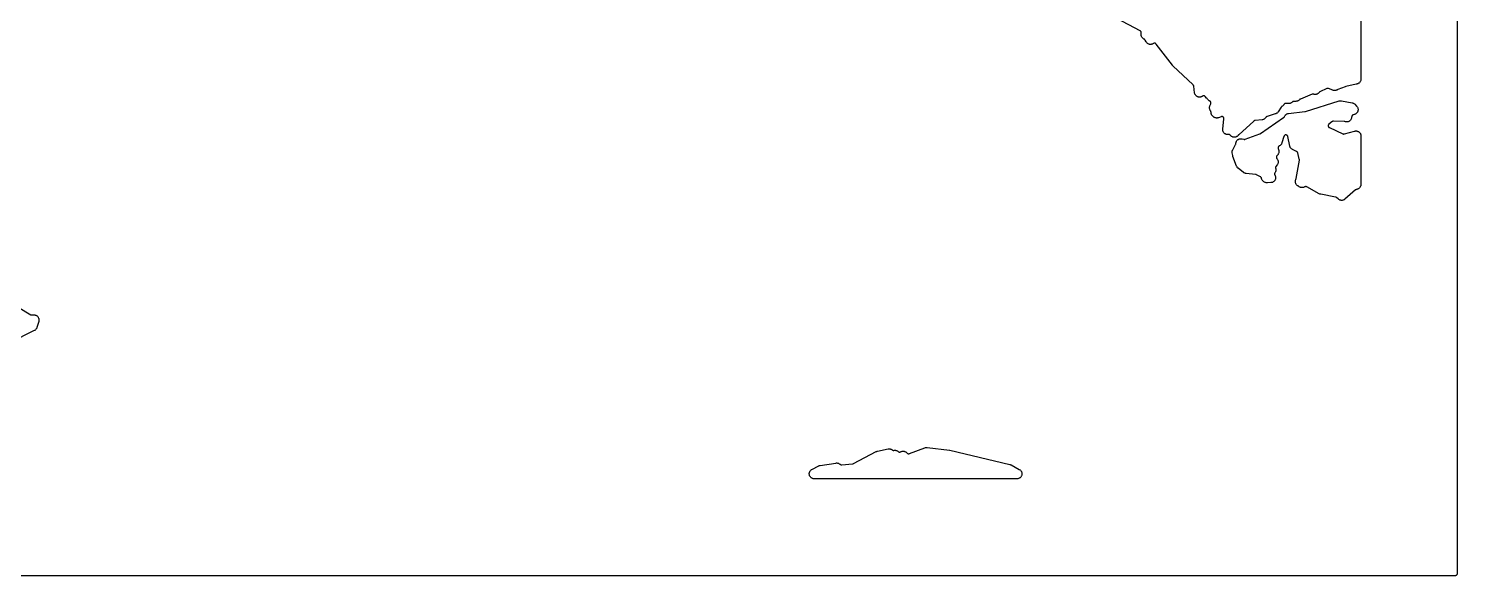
# Model space of a CAD drawing. Header units: metres. Extents: x 0 to 400, y 0 to 202.
# Drawn here: x 215.1 to 400.3, y -0.3 to 70.5 of the extents above; entities that cross this region are included whole.
import ezdxf

# ---------------------------------------------------------------- set-up
doc = ezdxf.new("R2010")
doc.units = ezdxf.units.M

msp = doc.modelspace()

# ---------------------------------------------------------------- linework, layer by layer
for points in [[(0.015, -0.2524), (399.985, -0.2524), (400.026, -0.2504), (400.047, -0.2474), (400.069, -0.2414), (400.097, -0.2314), (400.119, -0.2214), (400.14, -0.2084), (400.158, -0.1954), (400.177, -0.1774), (400.195, -0.1584), (400.208, -0.1404), (400.221, -0.1194), (400.231, -0.0974), (400.241, -0.0694), (400.247, -0.0474), (400.25, -0.0264), (400.252, 0.0146), (400.252, 202.1856)], [(387.748, 83.7196), (387.748, 64.0066), (387.745, 63.9426), (387.735, 63.8786), (387.719, 63.8156), (387.697, 63.7546), (387.669, 63.6966), (387.636, 63.6416), (387.597, 63.5906), (387.553, 63.5426), (387.504, 63.5006), (387.452, 63.4626), (387.396, 63.4306), (387.337, 63.4036), (387.276, 63.3826), (387.213, 63.3686), (387.15, 63.3576), (385.786, 63.0436), (385.711, 63.0206), (384.739, 62.6496), (384.701, 62.6336), (384.667, 62.6146), (384.653, 62.6066), (384.609, 62.5836), (384.548, 62.5586), (384.484, 62.5396), (384.419, 62.5276), (384.353, 62.5216), (384.287, 62.5236), (384.222, 62.5316), (384.157, 62.5456), (384.095, 62.5666), (383.561, 62.7776), (383.519, 62.7926), (383.491, 62.7986), (383.47, 62.8006), (383.442, 62.8016), (383.413, 62.7996), (383.393, 62.7956), (383.369, 62.7876), (383.328, 62.7706), (382.434, 62.3466), (382.397, 62.3266), (382.378, 62.3136), (382.359, 62.2986), (382.34, 62.2796), (382.314, 62.2476), (382.272, 62.2016), (382.226, 62.1606), (382.176, 62.1236), (382.123, 62.0916), (382.067, 62.0646), (382.008, 62.0436), (381.948, 62.0286), (381.887, 62.0186), (381.825, 62.0146), (381.763, 62.0166), (381.702, 62.0246), (381.641, 62.0386), (381.606, 62.0486), (381.565, 62.0576), (381.542, 62.0616), (381.522, 62.0616), (381.494, 62.0606), (381.472, 62.0576), (381.451, 62.0516), (381.412, 62.0386), (379.899, 61.4256), (379.865, 61.4096), (379.844, 61.3966), (379.823, 61.3816), (379.804, 61.3646), (379.771, 61.3286), (379.726, 61.2856), (379.678, 61.2466), (379.626, 61.2116), (379.571, 61.1826), (379.514, 61.1596), (379.454, 61.1416), (379.393, 61.1286), (379.331, 61.1226), (379.034, 61.1066), (378.995, 61.1026), (378.972, 61.0976), (378.945, 61.0896), (378.923, 61.0806), (378.902, 61.0686), (378.883, 61.0556), (378.863, 61.0396), (378.848, 61.0246), (378.801, 60.9816), (378.751, 60.9446), (378.696, 60.9116), (378.639, 60.8846), (378.58, 60.8626), (378.519, 60.8476), (378.456, 60.8376), (378.393, 60.8346), (378.33, 60.8376), (378.045, 60.8636), (378.004, 60.8656), (377.982, 60.8646), (377.96, 60.8616), (377.933, 60.8546), (377.908, 60.8466), (377.891, 60.8386), (377.87, 60.8256), (377.848, 60.8096), (377.831, 60.7956), (377.816, 60.7786), (377.8, 60.7586), (377.778, 60.7236), (377.775, 60.7186), (377.77, 60.7116), (377.742, 60.6686), (377.705, 60.6226), (377.664, 60.5806), (377.619, 60.5416), (377.571, 60.5076), (377.52, 60.4776), (377.518, 60.4766), (377.493, 60.4606), (377.473, 60.4456), (377.454, 60.4286), (377.439, 60.4106), (377.416, 60.3806), (377.01, 59.7596), (376.972, 59.7076), (376.929, 59.6596), (376.882, 59.6156), (376.83, 59.5776), (376.775, 59.5436), (376.717, 59.5166), (376.656, 59.4946), (375.593, 59.1716), (375.557, 59.1596), (375.539, 59.1516), (375.515, 59.1366), (375.495, 59.1226), (375.479, 59.1086), (375.462, 59.0906), (375.448, 59.0716), (375.429, 59.0426), (375.392, 58.9886), (375.349, 58.9396), (375.302, 58.8946), (375.25, 58.8556), (375.195, 58.8206), (375.137, 58.7926), (375.076, 58.7696), (375.013, 58.7526), (374.948, 58.7426), (374.035, 58.6476), (373.989, 58.6406), (373.963, 58.6336), (373.943, 58.6256), (373.917, 58.6126), (373.894, 58.5976), (373.862, 58.5716), (371.916, 56.8036), (371.888, 56.7746), (371.859, 56.7406), (371.853, 56.7326), (371.841, 56.7156), (371.799, 56.6676), (371.752, 56.6256), (371.701, 56.5876), (371.647, 56.5546), (371.589, 56.5276), (371.53, 56.5056), (371.468, 56.4906), (371.405, 56.4806), (371.342, 56.4776), (371.278, 56.4806), (371.216, 56.4896), (371.154, 56.5046), (371.094, 56.5256), (371.037, 56.5526), (370.982, 56.5856), (370.931, 56.6226), (370.884, 56.6656), (370.841, 56.7126), (370.807, 56.7526), (370.788, 56.7726), (370.77, 56.7866), (370.753, 56.7986), (370.729, 56.8106), (370.705, 56.8206), (370.682, 56.8276), (370.657, 56.8326), (370.632, 56.8346), (370.61, 56.8346), (370.558, 56.8286), (370.494, 56.8246), (370.429, 56.8266), (370.365, 56.8356), (370.302, 56.8506), (370.241, 56.8726), (370.183, 56.8996), (370.127, 56.9326), (370.075, 56.9706), (370.027, 57.0136), (369.984, 57.0616), (369.946, 57.1136), (369.912, 57.1686), (369.885, 57.2276), (369.864, 57.2886), (369.848, 57.3516), (369.84, 57.4156), (369.837, 57.4796), (369.841, 57.5446), (369.987, 58.8576), (369.989, 58.8986), (369.989, 58.9236), (369.985, 58.9466), (369.979, 58.9726), (369.971, 58.9966), (369.962, 59.0176), (369.95, 59.0376), (369.935, 59.0586), (369.919, 59.0776), (369.901, 59.0946), (369.884, 59.1076), (369.861, 59.1216), (369.838, 59.1336), (369.818, 59.1406), (369.793, 59.1476), (369.767, 59.1516), (369.743, 59.1536), (369.722, 59.1536), (369.698, 59.1506), (369.672, 59.1446), (369.633, 59.1326), (369.305, 59.0076), (369.244, 58.9876), (369.181, 58.9746), (369.118, 58.9666), (369.054, 58.9656), (368.99, 58.9716), (368.927, 58.9826), (368.866, 59.0006), (368.806, 59.0236), (368.75, 59.0536), (368.696, 59.0876), (368.592, 59.1626), (368.544, 59.2006), (368.5, 59.2436), (368.46, 59.2896), (368.425, 59.3396), (368.395, 59.3926), (368.369, 59.4476), (368.349, 59.5056), (368.335, 59.5646), (368.326, 59.6256), (368.323, 59.6866), (368.324, 59.6996), (368.324, 59.7066), (368.324, 59.7536), (368.322, 59.7766), (368.316, 59.8026), (368.31, 59.8226), (368.3, 59.8456), (368.289, 59.8686), (368.277, 59.8866), (368.274, 59.8906), (368.236, 59.9426), (368.203, 59.9976), (368.176, 60.0556), (368.154, 60.1166), (368.139, 60.1796), (368.13, 60.2426), (368.128, 60.3076), (368.132, 60.3716), (368.142, 60.4346), (368.159, 60.4976), (368.182, 60.5576), (368.294, 60.8176), (368.309, 60.8556), (368.314, 60.8766), (368.319, 60.9016), (368.32, 60.9266), (368.319, 60.9496), (368.316, 60.9756), (368.31, 61.0026), (368.302, 61.0246), (368.294, 61.0426), (368.28, 61.0666), (368.264, 61.0886), (368.25, 61.1056), (368.231, 61.1226), (368.212, 61.1376), (368.191, 61.1496), (368.144, 61.1726), (368.137, 61.1766), (368.103, 61.1916), (368.044, 61.2256), (367.99, 61.2656), (367.94, 61.3116), (367.894, 61.3626), (367.855, 61.4176), (367.821, 61.4766), (367.819, 61.4826), (367.802, 61.5096), (367.788, 61.5286), (367.761, 61.5566), (367.553, 61.7606), (367.524, 61.7866), (367.508, 61.7986), (367.485, 61.8126), (367.463, 61.8226), (367.442, 61.8296), (367.419, 61.8356), (367.395, 61.8396), (367.369, 61.8406), (367.348, 61.8406), (367.323, 61.8366), (367.299, 61.8316), (367.278, 61.8236), (367.254, 61.8136), (367.219, 61.7936), (367.182, 61.7706), (367.128, 61.7396), (367.071, 61.7146), (367.013, 61.6946), (366.952, 61.6806), (366.89, 61.6716), (366.828, 61.6696), (366.766, 61.6736), (366.705, 61.6826), (366.645, 61.6986), (366.586, 61.7196), (366.53, 61.7456), (366.477, 61.7776), (366.426, 61.8146), (366.38, 61.8556), (366.338, 61.9016), (366.3, 61.9516), (366.268, 62.0046), (366.24, 62.0596), (366.218, 62.1186), (366.202, 62.1786), (366.192, 62.2396), (366.09, 63.0746), (366.084, 63.1136), (366.078, 63.1346), (366.069, 63.1576), (366.057, 63.1816), (366.043, 63.2046), (366.03, 63.2206), (366.003, 63.2496), (363.382, 65.7426), (363.348, 65.7776), (363.316, 65.8156), (361.213, 68.5436), (361.186, 68.5746), (361.166, 68.5936), (361.149, 68.6076), (361.127, 68.6216), (361.104, 68.6326), (361.081, 68.6416), (361.057, 68.6486), (361.031, 68.6526), (361.008, 68.6546), (360.985, 68.6536), (360.958, 68.6506), (360.933, 68.6446), (360.909, 68.6366), (360.889, 68.6276), (360.864, 68.6136), (360.859, 68.6096), (360.805, 68.5766), (360.748, 68.5486), (360.689, 68.5256), (360.628, 68.5096), (360.565, 68.4986), (360.502, 68.4946), (360.439, 68.4966), (360.376, 68.5046), (360.314, 68.5186), (360.254, 68.5386), (360.197, 68.5646), (360.142, 68.5966), (360.09, 68.6326), (360.042, 68.6746), (359.999, 68.7206), (359.96, 68.7706), (359.926, 68.8236), (359.791, 69.0626), (359.768, 69.0976), (359.754, 69.1166), (359.737, 69.1346), (359.719, 69.1506), (359.697, 69.1656), (359.675, 69.1786), (359.637, 69.1956), (359.581, 69.2256), (359.527, 69.2596), (359.477, 69.2996), (359.432, 69.3446), (359.39, 69.3926), (359.354, 69.4456), (359.324, 69.5016), (359.299, 69.5596), (359.279, 69.6206), (359.266, 69.6836), (359.259, 69.7466), (359.258, 69.8106), (359.264, 69.8736), (359.276, 69.9366), (359.285, 69.9766), (359.289, 69.9986), (359.289, 70.0236), (359.288, 70.0486), (359.284, 70.0716), (359.278, 70.0966), (359.269, 70.1216), (359.26, 70.1396), (359.247, 70.1606), (359.23, 70.1836), (359.213, 70.2016), (359.197, 70.2166), (359.18, 70.2296), (359.145, 70.2496), (356.128, 71.8566)], [(213.751, 34.4646), (215.407, 33.5046), (215.445, 33.4856), (215.469, 33.4766), (215.495, 33.4696), (215.523, 33.4646), (215.55, 33.4636), (215.592, 33.4656), (215.731, 33.4806), (215.795, 33.4846), (215.859, 33.4816), (215.923, 33.4726), (215.985, 33.4576), (216.046, 33.4366), (216.104, 33.4096), (216.159, 33.3766), (216.211, 33.3386), (216.258, 33.2956), (216.302, 33.2486), (216.34, 33.1966), (216.373, 33.1416), (216.381, 33.1266), (216.408, 33.0696), (216.429, 33.0106), (216.444, 32.9496), (216.454, 32.8866), (216.457, 32.8236), (216.454, 32.7606), (216.445, 32.6986), (216.43, 32.6376), (216.194, 31.8416), (216.172, 31.7786), (216.144, 31.7186), (216.109, 31.6616), (216.069, 31.6086), (216.024, 31.5596), (215.973, 31.5156), (215.919, 31.4776), (215.861, 31.4446), (212.707, 29.8806)]]:
    msp.add_lwpolyline(points)
for points in [[(371.615, 55.9276), (371.646, 55.9836), (371.683, 56.0356), (371.725, 56.0846), (371.771, 56.1286), (371.821, 56.1676), (371.875, 56.2026), (371.932, 56.2306), (371.992, 56.2536), (372.054, 56.2706), (372.117, 56.2816), (372.181, 56.2866), (372.245, 56.2846), (372.308, 56.2766), (372.371, 56.2626), (372.566, 56.2076), (372.607, 56.1986), (372.634, 56.1956), (372.662, 56.1946), (372.685, 56.1966), (372.712, 56.2026), (372.756, 56.2156), (374.662, 56.9176), (374.693, 56.9306), (374.712, 56.9406), (374.741, 56.9596), (377.738, 59.0226), (377.771, 59.0476), (377.788, 59.0636), (377.803, 59.0796), (377.814, 59.0936), (377.827, 59.1156), (377.843, 59.1476), (377.858, 59.1816), (377.885, 59.2376), (377.917, 59.2906), (377.955, 59.3406), (377.997, 59.3866), (378.043, 59.4286), (378.093, 59.4656), (378.146, 59.4976), (378.202, 59.5246), (378.261, 59.5456), (378.321, 59.5616), (378.382, 59.5716), (380.498, 59.8066), (380.537, 59.8136), (380.573, 59.8226), (384.931, 61.1736), (384.991, 61.1886), (385.053, 61.1986), (385.115, 61.2026), (385.177, 61.2006), (385.239, 61.1926), (386.6, 60.9456), (386.664, 60.9306), (386.726, 60.9086), (386.785, 60.8816), (386.842, 60.8476), (386.895, 60.8086), (386.943, 60.7646), (387.191, 60.5156), (387.234, 60.4686), (387.271, 60.4176), (387.304, 60.3636), (387.331, 60.3066), (387.352, 60.2466), (387.367, 60.1856), (387.377, 60.1226), (387.38, 60.0596), (387.377, 59.9966), (387.368, 59.9336), (387.353, 59.8726), (387.332, 59.8126), (387.305, 59.7556), (387.296, 59.7386), (387.264, 59.6846), (387.227, 59.6346), (387.186, 59.5876), (387.14, 59.5456), (387.091, 59.5076), (387.038, 59.4756), (386.982, 59.4476), (386.924, 59.4256), (386.864, 59.4086), (386.786, 59.3916), (386.747, 59.3816), (386.728, 59.3746), (386.704, 59.3626), (386.685, 59.3516), (386.667, 59.3376), (386.648, 59.3196), (386.631, 59.3016), (386.618, 59.2836), (386.605, 59.2626), (386.595, 59.2416), (386.588, 59.2226), (386.577, 59.1816), (386.548, 59.0486), (386.538, 58.9926), (386.525, 58.9306), (386.505, 58.8706), (386.479, 58.8126), (386.448, 58.7576), (386.412, 58.7066), (386.371, 58.6586), (386.325, 58.6146), (386.275, 58.5756), (386.222, 58.5416), (386.166, 58.5126), (386.107, 58.4896), (386.046, 58.4726), (385.984, 58.4606), (385.921, 58.4556), (385.857, 58.4566), (385.795, 58.4646), (385.733, 58.4776), (385.676, 58.4956), (385.672, 58.4966), (385.653, 58.5016), (385.63, 58.5056), (385.588, 58.5096), (384.186, 58.5496), (384.146, 58.5486), (384.119, 58.5446), (384.093, 58.5396), (384.069, 58.5306), (384.045, 58.5206), (384.025, 58.5086), (383.991, 58.4826), (383.604, 58.1666), (383.575, 58.1406), (383.56, 58.1246), (383.543, 58.1016), (383.53, 58.0806), (383.521, 58.0616), (383.513, 58.0406), (383.507, 58.0176), (383.502, 57.9906), (383.501, 57.9686), (383.502, 57.9446), (383.505, 57.9186), (383.51, 57.8936), (383.517, 57.8726), (383.528, 57.8496), (383.539, 57.8286), (383.552, 57.8106), (383.569, 57.7916), (383.585, 57.7756), (383.607, 57.7576), (383.627, 57.7446), (383.659, 57.7276), (385.399, 56.9236), (385.438, 56.9076), (385.459, 56.9016), (385.487, 56.8966), (385.511, 56.8946), (385.532, 56.8946), (385.561, 56.8986), (385.603, 56.9076), (386.929, 57.2706), (386.99, 57.2846), (387.052, 57.2916), (387.115, 57.2936), (387.177, 57.2886), (387.239, 57.2786), (387.3, 57.2626), (387.358, 57.2396), (387.414, 57.2126), (387.468, 57.1796), (387.517, 57.1416), (387.563, 57.0986), (387.605, 57.0516), (387.642, 57.0006), (387.674, 56.9466), (387.7, 56.8906), (387.721, 56.8306), (387.736, 56.7706), (387.745, 56.7086), (387.748, 56.6456), (387.748, 50.3796), (387.745, 50.3146), (387.735, 50.2496), (387.719, 50.1866), (387.696, 50.1246), (387.667, 50.0666), (387.633, 50.0106), (387.624, 49.9976), (387.584, 49.9466), (387.54, 49.8996), (387.491, 49.8566), (387.438, 49.8196), (387.382, 49.7876), (387.322, 49.7616), (387.261, 49.7416), (387.198, 49.7276), (387.19, 49.7256), (387.161, 49.7186), (387.137, 49.7096), (387.115, 49.6996), (387.094, 49.6856), (387.059, 49.6586), (385.679, 48.4576), (385.629, 48.4176), (385.574, 48.3836), (385.516, 48.3536), (385.456, 48.3306), (385.394, 48.3136), (385.33, 48.3026), (385.266, 48.2986), (385.201, 48.3006), (385.137, 48.3096), (385.074, 48.3236), (385.013, 48.3446), (384.954, 48.3716), (384.899, 48.4046), (384.846, 48.4426), (384.798, 48.4856), (384.629, 48.6536), (384.597, 48.6816), (384.577, 48.6966), (384.557, 48.7076), (384.533, 48.7186), (384.51, 48.7266), (384.47, 48.7356), (382.552, 49.0866), (382.482, 49.1026), (382.416, 49.1266), (382.352, 49.1576), (380.752, 50.0526), (380.716, 50.0706), (380.694, 50.0786), (380.67, 50.0856), (380.645, 50.0906), (380.621, 50.0916), (380.599, 50.0916), (380.573, 50.0886), (380.551, 50.0836), (380.529, 50.0766), (380.506, 50.0666), (380.465, 50.0446), (380.458, 50.0406), (380.437, 50.0276), (380.38, 50.0006), (380.319, 49.9786), (380.257, 49.9636), (380.194, 49.9546), (380.13, 49.9516), (380.066, 49.9546), (380.002, 49.9646), (379.94, 49.9806), (379.88, 50.0026), (379.823, 50.0306), (379.768, 50.0646), (379.717, 50.1026), (379.697, 50.1196), (379.676, 50.1336), (379.66, 50.1426), (379.659, 50.1436), (379.601, 50.1706), (379.546, 50.2036), (379.495, 50.2416), (379.448, 50.2846), (379.405, 50.3326), (379.368, 50.3836), (379.335, 50.4386), (379.308, 50.4966), (379.287, 50.5566), (379.272, 50.6186), (379.263, 50.6816), (379.26, 50.7456), (379.264, 50.8096), (379.273, 50.8726), (379.289, 50.9346), (379.311, 50.9946), (379.322, 51.0156), (379.329, 51.0316), (379.344, 51.0646), (379.352, 51.0896), (379.361, 51.1326), (379.772, 53.5136), (379.777, 53.5576), (379.778, 53.5846), (379.775, 53.6106), (379.766, 53.6536), (379.56, 54.4526), (379.549, 54.4886), (379.54, 54.5106), (379.527, 54.5336), (379.516, 54.5516), (379.501, 54.5686), (379.484, 54.5866), (379.463, 54.6036), (379.442, 54.6176), (379.409, 54.6366), (378.881, 54.8946), (378.823, 54.9256), (378.77, 54.9636), (378.72, 55.0056), (378.674, 55.0536), (378.634, 55.1046), (378.599, 55.1606), (378.57, 55.2196), (378.547, 55.2806), (378.531, 55.3436), (378.276, 56.5636), (378.266, 56.6036), (378.258, 56.6236), (378.247, 56.6466), (378.233, 56.6696), (378.219, 56.6886), (378.202, 56.7066), (378.183, 56.7236), (378.166, 56.7366), (378.144, 56.7496), (378.12, 56.7606), (378.1, 56.7676), (378.074, 56.7746), (378.05, 56.7776), (378.025, 56.7786), (378.001, 56.7776), (377.977, 56.7746), (377.954, 56.7686), (377.931, 56.7606), (377.907, 56.7486), (377.887, 56.7376), (377.868, 56.7226), (377.849, 56.7056), (377.832, 56.6876), (377.818, 56.6686), (377.806, 56.6486), (377.795, 56.6256), (377.781, 56.5876), (377.52, 55.7486), (377.499, 55.6906), (377.472, 55.6346), (377.441, 55.5826), (377.404, 55.5326), (377.364, 55.4866), (377.318, 55.4446), (377.27, 55.4076), (377.218, 55.3756), (377.163, 55.3476), (377.153, 55.3436), (377.131, 55.3316), (377.113, 55.3196), (377.095, 55.3036), (377.077, 55.2846), (377.06, 55.2636), (377.048, 55.2456), (377.037, 55.2246), (377.028, 55.2036), (377.021, 55.1796), (377.016, 55.1526), (377.014, 55.1286), (377.014, 55.1046), (377.016, 55.0806), (377.024, 55.0406), (377.093, 54.7666), (377.106, 54.7026), (377.112, 54.6366), (377.112, 54.5706), (377.105, 54.5056), (377.091, 54.4406), (377.071, 54.3786), (377.044, 54.3176), (377.012, 54.2606), (376.974, 54.2066), (376.858, 54.0606), (376.831, 54.0236), (376.82, 54.0036), (376.811, 53.9856), (376.803, 53.9606), (376.796, 53.9306), (376.793, 53.9066), (376.793, 53.8856), (376.795, 53.8606), (376.799, 53.8336), (376.806, 53.8086), (376.814, 53.7886), (376.827, 53.7646), (376.84, 53.7436), (376.87, 53.7056), (376.873, 53.7026), (376.876, 53.6996), (376.915, 53.6466), (376.948, 53.5906), (376.976, 53.5306), (376.997, 53.4686), (377.012, 53.4046), (377.02, 53.3396), (377.022, 53.2736), (377.017, 53.2076), (377.005, 53.1436), (376.987, 53.0796), (376.962, 53.0186), (376.932, 52.9606), (376.896, 52.9056), (376.745, 52.7026), (376.723, 52.6696), (376.711, 52.6456), (376.702, 52.6236), (376.695, 52.6036), (376.69, 52.5806), (376.687, 52.5516), (376.687, 52.5316), (376.688, 52.5096), (376.693, 52.4836), (376.699, 52.4596), (376.708, 52.4286), (376.715, 52.4006), (376.726, 52.3396), (376.732, 52.2776), (376.731, 52.2166), (376.724, 52.1546), (376.712, 52.0946), (376.694, 52.0356), (376.67, 51.9786), (376.641, 51.9246), (376.607, 51.8726), (376.6, 51.8626), (376.588, 51.8416), (376.577, 51.8186), (376.57, 51.7956), (376.564, 51.7726), (376.561, 51.7466), (376.56, 51.7236), (376.562, 51.6966), (376.566, 51.6716), (376.572, 51.6476), (376.58, 51.6256), (376.592, 51.6036), (376.603, 51.5836), (376.634, 51.5286), (376.658, 51.4696), (376.677, 51.4096), (376.69, 51.3476), (376.697, 51.2846), (376.697, 51.2216), (376.692, 51.1576), (376.68, 51.0956), (376.662, 51.0346), (376.639, 50.9756), (376.61, 50.9196), (376.575, 50.8666), (376.535, 50.8176), (376.491, 50.7716), (376.443, 50.7316), (376.39, 50.6956), (376.335, 50.6646), (376.277, 50.6396), (376.216, 50.6206), (376.154, 50.6066), (376.092, 50.5996), (375.656, 50.5716), (375.591, 50.5706), (375.527, 50.5766), (375.464, 50.5886), (375.402, 50.6066), (375.342, 50.6306), (375.238, 50.6786), (375.181, 50.7086), (375.127, 50.7436), (375.077, 50.7846), (375.031, 50.8296), (374.99, 50.8796), (374.954, 50.9336), (374.924, 50.9896), (374.899, 51.0496), (374.881, 51.1116), (374.876, 51.1386), (374.875, 51.1386), (374.864, 51.1906), (374.857, 51.2126), (374.846, 51.2356), (374.834, 51.2566), (374.819, 51.2776), (374.801, 51.2986), (374.78, 51.3176), (374.761, 51.3316), (374.727, 51.3526), (374.223, 51.6236), (374.186, 51.6406), (374.16, 51.6506), (374.139, 51.6556), (374.099, 51.6616), (372.87, 51.7906), (372.81, 51.7986), (372.752, 51.8136), (372.696, 51.8336), (372.641, 51.8576), (372.589, 51.8876), (372.54, 51.9226), (371.853, 52.4546), (371.808, 52.4926), (371.767, 52.5346), (371.73, 52.5806), (371.697, 52.6286), (371.669, 52.6806), (371.645, 52.7346), (371.173, 53.9656), (371.152, 54.0306), (371.138, 54.0976), (371.081, 54.4616), (371.074, 54.5206), (371.073, 54.5796), (371.078, 54.6386), (371.087, 54.6976), (371.102, 54.7546), (371.123, 54.8106), (371.148, 54.8636), (371.512, 55.5536), (371.529, 55.5896), (371.537, 55.6146), (371.543, 55.6376), (371.547, 55.6646), (371.548, 55.6816), (371.556, 55.7456), (371.569, 55.8076), (371.589, 55.8686), (371.615, 55.9276)], [(326.745, 16.1236), (326.805, 16.1096), (326.864, 16.0906), (326.92, 16.0656), (326.974, 16.0356), (327.024, 16.0006), (327.054, 15.9786), (327.072, 15.9676), (327.094, 15.9556), (327.12, 15.9456), (327.142, 15.9396), (327.161, 15.9366), (327.185, 15.9346), (327.213, 15.9356), (327.236, 15.9376), (327.239, 15.9386), (327.303, 15.9486), (327.367, 15.9516), (327.432, 15.9486), (327.496, 15.9396), (327.558, 15.9236), (327.619, 15.9016), (327.677, 15.8746), (327.732, 15.8406), (327.784, 15.8016), (327.826, 15.7676), (327.848, 15.7516), (327.866, 15.7416), (327.888, 15.7316), (327.915, 15.7236), (327.937, 15.7176), (327.96, 15.7156), (327.988, 15.7146), (328.008, 15.7156), (328.032, 15.7196), (328.056, 15.7266), (328.095, 15.7406), (328.181, 15.7786), (328.24, 15.8006), (328.301, 15.8176), (328.363, 15.8276), (328.426, 15.8326), (328.489, 15.8306), (328.552, 15.8226), (328.613, 15.8086), (328.673, 15.7896), (328.731, 15.7636), (328.785, 15.7326), (328.837, 15.6966), (328.885, 15.6556), (328.929, 15.6106), (328.961, 15.5726), (328.977, 15.5586), (328.995, 15.5436), (329.018, 15.5296), (329.04, 15.5186), (329.063, 15.5096), (329.087, 15.5026), (329.11, 15.4986), (329.133, 15.4976), (329.156, 15.4976), (329.183, 15.5006), (329.203, 15.5056), (329.242, 15.5176), (331.257, 16.2676), (331.316, 16.2866), (331.376, 16.2996), (331.438, 16.3066), (331.499, 16.3086), (331.561, 16.3036), (334.427, 15.9566), (334.498, 15.9446), (342.253, 14.1136), (342.308, 14.0976), (342.362, 14.0766), (342.414, 14.0516), (343.486, 13.4686), (343.54, 13.4356), (343.59, 13.3976), (343.637, 13.3546), (343.679, 13.3076), (343.717, 13.2566), (343.749, 13.2016), (343.776, 13.1446), (343.797, 13.0846), (343.812, 13.0226), (343.821, 12.9606), (343.824, 12.8966), (343.821, 12.8336), (343.811, 12.7706), (343.795, 12.7096), (343.774, 12.6496), (343.747, 12.5926), (343.714, 12.5386), (343.676, 12.4876), (343.633, 12.4406), (343.586, 12.3976), (343.535, 12.3606), (343.481, 12.3276), (343.423, 12.3006), (343.364, 12.2796), (343.302, 12.2636), (343.239, 12.2546), (343.176, 12.2516), (316.922, 12.2516), (316.858, 12.2546), (316.795, 12.2646), (316.733, 12.2796), (316.673, 12.3016), (316.615, 12.3286), (316.561, 12.3616), (316.509, 12.3996), (316.462, 12.4426), (316.419, 12.4906), (316.382, 12.5416), (316.349, 12.5966), (316.322, 12.6546), (316.301, 12.7146), (316.286, 12.7766), (316.277, 12.8406), (316.274, 12.9046), (316.278, 12.9676), (316.287, 13.0306), (316.303, 13.0926), (316.326, 13.1526), (316.353, 13.2106), (316.387, 13.2646), (316.425, 13.3156), (316.469, 13.3626), (316.516, 13.4046), (316.568, 13.4426), (316.623, 13.4746), (317.495, 13.9276), (317.56, 13.9566), (317.627, 13.9786), (317.697, 13.9936), (319.719, 14.3006), (319.785, 14.3066), (319.851, 14.3066), (319.917, 14.2996), (319.983, 14.2856), (320.046, 14.2656), (320.107, 14.2386), (320.165, 14.2056), (320.219, 14.1676), (320.263, 14.1316), (320.297, 14.1086), (320.318, 14.0956), (320.338, 14.0866), (320.361, 14.0786), (320.383, 14.0726), (320.41, 14.0686), (320.435, 14.0676), (320.472, 14.0686), (321.855, 14.1886), (321.894, 14.1946), (321.917, 14.1996), (321.942, 14.2086), (321.981, 14.2256), (324.959, 15.7776), (325.013, 15.8026), (325.069, 15.8226), (325.127, 15.8376), (326.5, 16.1206), (326.561, 16.1296), (326.622, 16.1336), (326.684, 16.1316), (326.745, 16.1236)]]:
    msp.add_lwpolyline(points, close=True)

doc.saveas('drawing.dxf')
